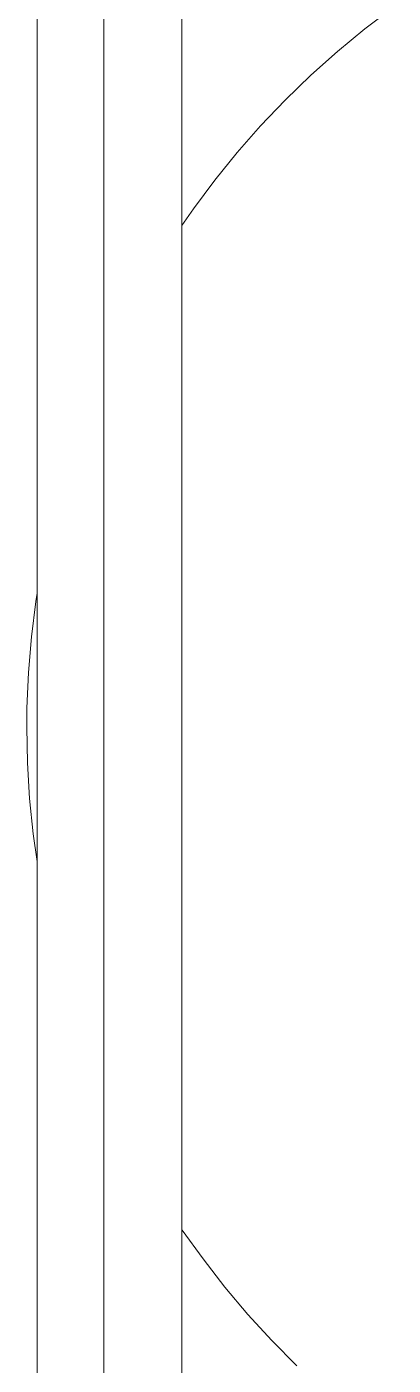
# Model space of a CAD drawing. Header units: millimetres. Extents: x 155927 to 317870, y -36033 to 97293.
# Drawn here: x 159751 to 159916, y 30921 to 31523 of the extents above; entities that cross this region are included whole.
import ezdxf

# ---------------------------------------------------------------- set-up
doc = ezdxf.new("R2010")
doc.units = ezdxf.units.MM
doc.header["$MEASUREMENT"] = 0
doc.layers.add('I-FURN', color=8, linetype='CONTINUOUS', lineweight=9)

msp = doc.modelspace()

# ---------------------------------------------------------------- linework, layer by layer
at = {"layer": 'I-FURN'}
for p, q in [((159755.95, 30086.25), (159755.95, 32486.25)), ((159785.95, 32486.25), (159785.95, 30086.25)), ((159785.95, 32486.25), (159785.95, 30086.25)), ((159820.95, 30086.25), (159820.95, 32486.25)), ((159915.91, 31531.44), (159903.17, 31521.76)), ((159903.17, 31521.76), (159890.82, 31511.59)), ((159890.82, 31511.59), (159878.89, 31500.93)), ((159878.89, 31500.93), (159867.4, 31489.8)), ((159867.4, 31489.8), (159856.36, 31478.22)), ((159856.36, 31478.22), (159845.79, 31466.21)), ((159845.79, 31466.21), (159835.71, 31453.79)), ((159835.71, 31453.79), (159826.13, 31440.97)), ((159826.13, 31440.97), (159820.95, 31433.41)), ((159755.95, 31268.35), (159755.32, 31264.48)), ((159755.32, 31264.48), (159753.37, 31248.6)), ((159753.37, 31248.6), (159752.07, 31232.66)), ((159752.07, 31232.66), (159751.41, 31216.67)), ((159751.41, 31216.67), (159751.31, 31208.04)), ((159751.31, 31208.04), (159751.63, 31192.04)), ((159751.63, 31192.04), (159752.59, 31176.07)), ((159752.59, 31176.07), (159754.19, 31160.15)), ((159754.19, 31160.15), (159755.95, 31147.69)), ((159821.18, 30982.18), (159830.47, 30969.16)), ((159830.47, 30969.16), (159840.28, 30956.52)), ((159840.28, 30956.52), (159850.59, 30944.28)), ((159850.59, 30944.28), (159861.38, 30932.47)), ((159861.38, 30932.47), (159872.63, 30921.09))]:
    msp.add_line(p, q, dxfattribs=at)

doc.saveas('drawing.dxf')
